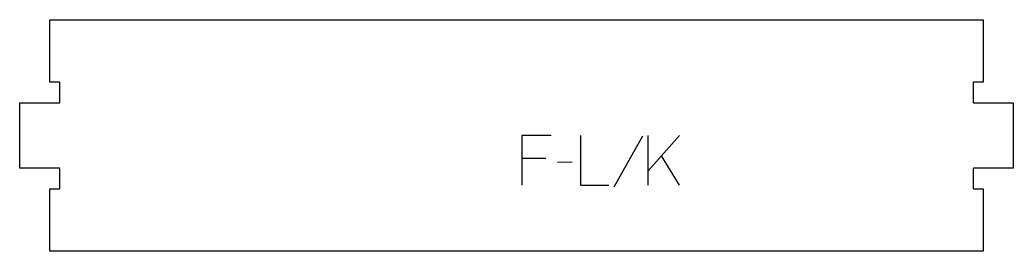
# Model space of a CAD drawing. Header units: millimetres. Extents: x -299 to 299, y -70 to 70.
import ezdxf

# ---------------------------------------------------------------- set-up
doc = ezdxf.new("R2010")
doc.units = ezdxf.units.MM
doc.layers.add('1_ANYTOOL_1MMDEEP_LABELS_S', color=2, linetype='Continuous', true_color=0xffff00)
doc.layers.add('4_ANYTOOL_CUTTHROUGH_OUTSI', color=5, linetype='Continuous', true_color=0x0000ff)

msp = doc.modelspace()

# ---------------------------------------------------------------- linework, layer by layer
at = {"layer": '1_ANYTOOL_1MMDEEP_LABELS_S'}
for p, q in [((79.29, -30), (79.29, 0)), ((79.29, -21.39), (98.23, 0)), ((75.86, -0.47), (58.67, -31.24)), ((17.66, -13.97), (3.17, -13.97)), ((33.47, -16.11), (24.69, -16.2)), ((98.23, -30), (87.43, -12.17))]:
    msp.add_line(p, q, dxfattribs=at)
for points in [[(20.83, 0), (3.17, 0), (3.17, -30)], [(38.61, 0), (38.61, -30), (55.71, -30)]]:
    msp.add_lwpolyline(points, dxfattribs=at)
at = {"layer": '4_ANYTOOL_CUTTHROUGH_OUTSI'}
msp.add_lwpolyline([(-281.25, 32.25), (-281.25, 69.75), (281.25, 69.75), (281.25, 32.25), (275.5, 32.25, 0.414214), (275.25, 32), (275.25, 20, 0.414214), (275.5, 19.75), (299.25, 19.75), (299.25, -19.75), (275.5, -19.75, 0.414214), (275.25, -20), (275.25, -32, 0.414214), (275.5, -32.25), (281.25, -32.25), (281.25, -69.75), (-281.25, -69.75), (-281.25, -32.25), (-275.5, -32.25, 0.414214), (-275.25, -32), (-275.25, -20, 0.414214), (-275.5, -19.75), (-299.25, -19.75), (-299.25, 19.75), (-275.5, 19.75, 0.414214), (-275.25, 20), (-275.25, 32, 0.414214), (-275.5, 32.25)], format="xyb", close=True, dxfattribs=at)

doc.saveas('drawing.dxf')
